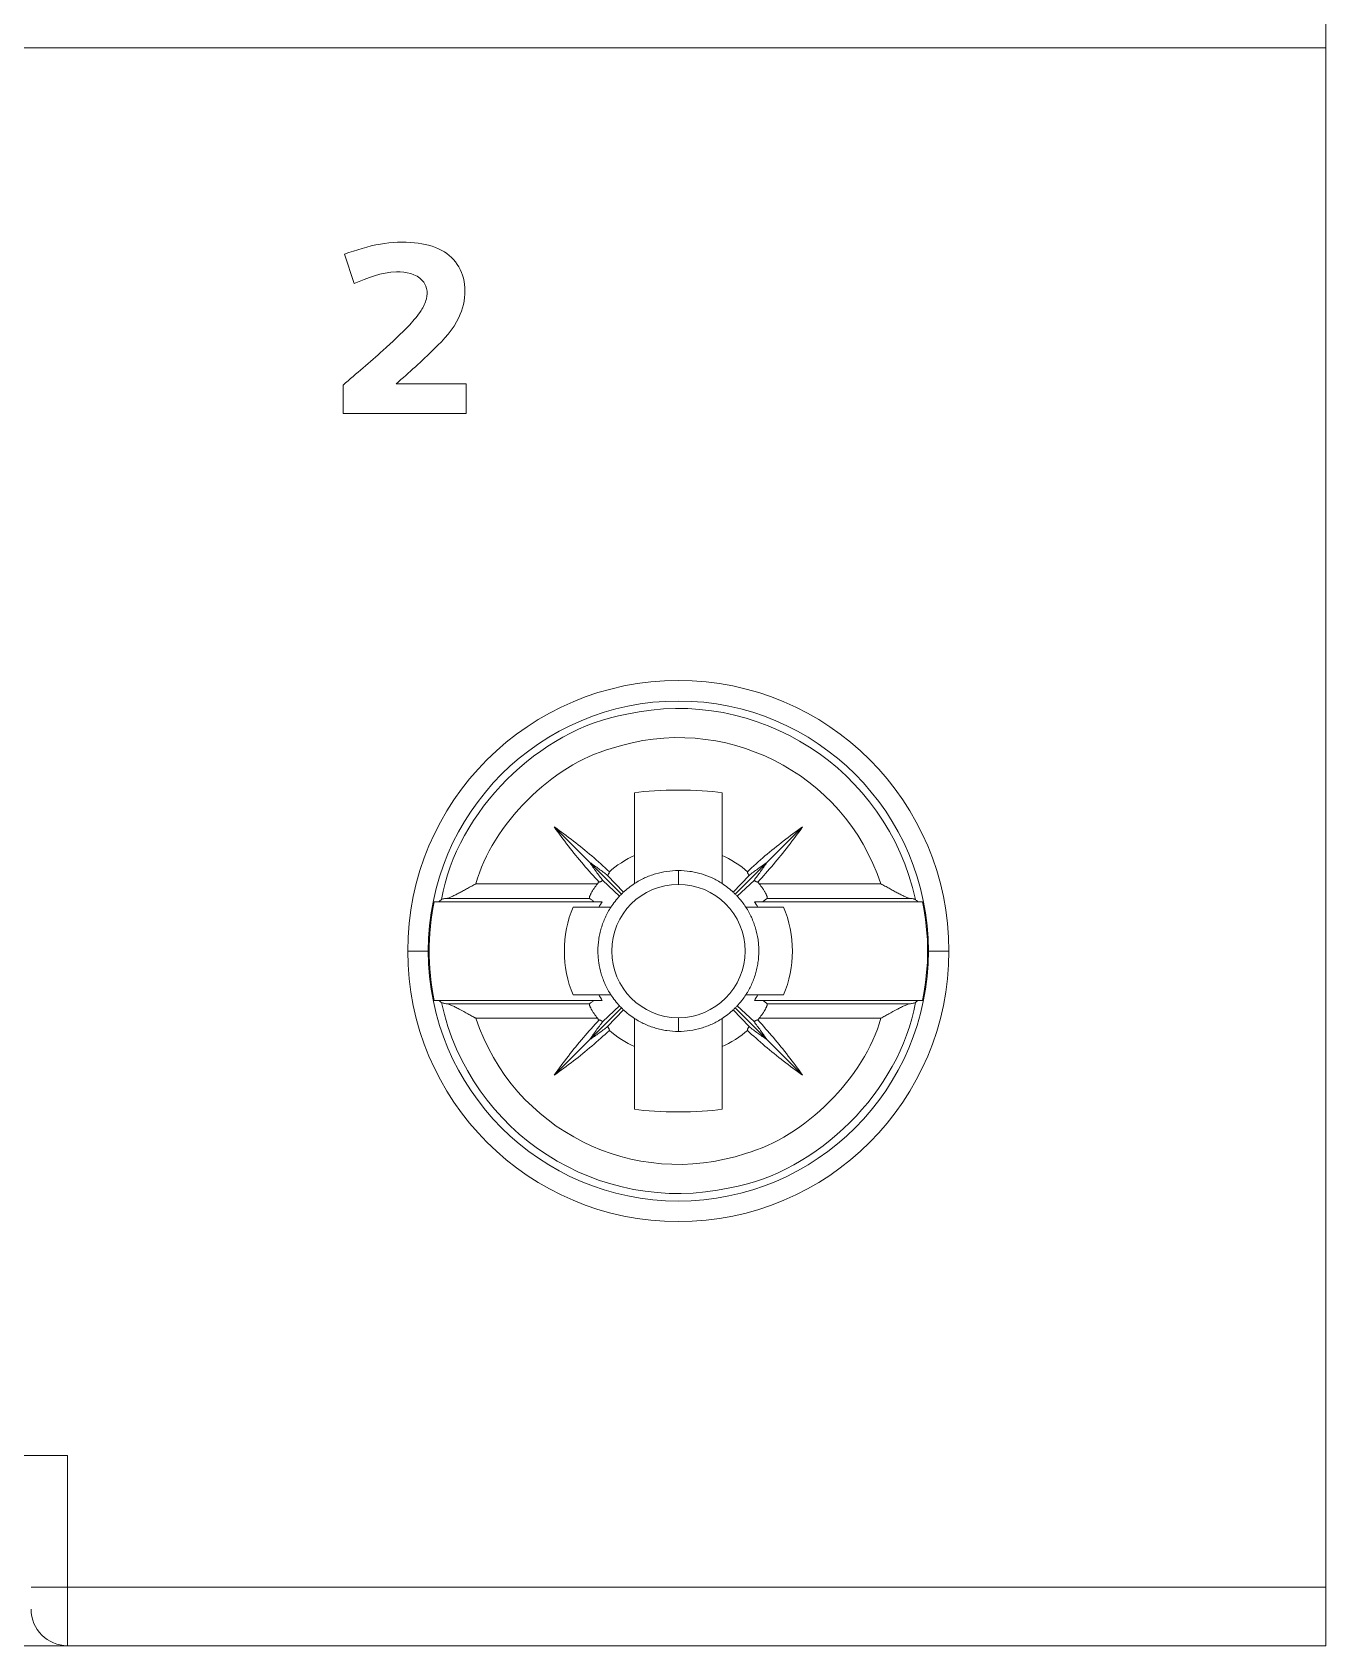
# Model space of a CAD drawing. Header units: millimetres. Extents: x 1359 to 3577, y 1336 to 3557.
# Drawn here: x 2303.46 to 2321.15, y 2722.53 to 2744.6 of the extents above; entities that cross this region are included whole.
import ezdxf

# ---------------------------------------------------------------- set-up
doc = ezdxf.new("R2010")
doc.units = ezdxf.units.MM
doc.layers.add('000-PI-Oprema', color=30, linetype='Continuous', lineweight=5)

msp = doc.modelspace()

# ---------------------------------------------------------------- linework, layer by layer
at = {"layer": '000-PI-Oprema', "color": 0, "linetype": 'ByBlock', "lineweight": 0, "ltscale": 0.25}
for points in [[(2321.15, 2744.885), (2321.15, 2744.385)], [(2321.15, 2744.385), (2285.746, 2744.385)], [(2321.15, 2723.332), (2321.15, 2744.385)], [(2307.864, 2741.162), (2307.734, 2741.565)], [(2307.734, 2741.565), (2307.864, 2741.162)], [(2308.44, 2739.79), (2309.399, 2739.79)], [(2309.399, 2739.79), (2309.399, 2739.384)], [(2307.715, 2739.384), (2307.715, 2739.774)], [(2309.399, 2739.384), (2307.715, 2739.384)], [(2307.715, 2739.384), (2309.399, 2739.384)], [(2311.699, 2734.198), (2311.699, 2733.339)], [(2312.899, 2734.198), (2312.899, 2733.339)], [(2310.602, 2733.73), (2311.089, 2733.243)], [(2313.509, 2733.243), (2313.996, 2733.73)], [(2311.089, 2733.243), (2311.521, 2732.811)], [(2313.077, 2732.811), (2313.509, 2733.243)], [(2309.53, 2732.953), (2311.194, 2732.953)], [(2311.495, 2732.784), (2311.265, 2732.999)], [(2311.332, 2733.067), (2311.548, 2732.837)], [(2312.299, 2733.133), (2312.299, 2732.945)], [(2313.05, 2732.837), (2313.265, 2733.067)], [(2313.333, 2732.999), (2313.102, 2732.784)], [(2313.403, 2732.953), (2315.068, 2732.953)], [(2311.085, 2732.753), (2309.126, 2732.753)], [(2315.472, 2732.753), (2313.513, 2732.753)], [(2309.022, 2732.708), (2311.142, 2732.708)], [(2311.213, 2732.634), (2310.859, 2732.634)], [(2313.738, 2732.634), (2313.385, 2732.634)], [(2313.455, 2732.708), (2315.575, 2732.708)], [(2308.598, 2732.033), (2308.88, 2732.033)], [(2308.892, 2732.033), (2308.88, 2732.033)], [(2315.706, 2732.033), (2315.717, 2732.033)], [(2315.999, 2732.033), (2315.717, 2732.033)], [(2310.859, 2731.433), (2311.213, 2731.433)], [(2313.385, 2731.433), (2313.738, 2731.433)], [(2309.022, 2731.358), (2311.142, 2731.358)], [(2311.085, 2731.313), (2309.126, 2731.313)], [(2311.089, 2730.823), (2311.521, 2731.255)], [(2311.265, 2731.067), (2311.495, 2731.282)], [(2311.548, 2731.229), (2311.332, 2730.999)], [(2313.265, 2730.999), (2313.05, 2731.229)], [(2313.077, 2731.255), (2313.509, 2730.823)], [(2313.102, 2731.282), (2313.333, 2731.067)], [(2313.455, 2731.358), (2315.575, 2731.358)], [(2315.472, 2731.313), (2313.513, 2731.313)], [(2309.53, 2731.114), (2311.194, 2731.114)], [(2312.299, 2730.933), (2312.299, 2731.121)], [(2313.403, 2731.114), (2315.068, 2731.114)], [(2310.602, 2730.336), (2311.089, 2730.823)], [(2313.509, 2730.823), (2313.996, 2730.336)], [(2311.699, 2730.727), (2311.699, 2729.869)], [(2312.899, 2730.727), (2312.899, 2729.869)], [(2285.746, 2725.132), (2303.948, 2725.132)], [(2303.948, 2725.132), (2303.948, 2723.332)], [(2303.448, 2723.332), (2303.948, 2723.332)], [(2303.948, 2723.332), (2321.15, 2723.332)], [(2303.948, 2723.332), (2303.948, 2722.532)], [(2321.15, 2723.332), (2321.15, 2722.532)], [(2303.948, 2722.532), (2298.097, 2722.532)], [(2321.15, 2722.532), (2303.948, 2722.532)]]:
    msp.add_lwpolyline(points, dxfattribs=at)
for points, knots in [([(2307.734, 2741.565), (2307.896, 2741.618), (2308.058, 2741.673), (2308.225, 2741.702), (2308.378, 2741.729), (2308.536, 2741.734), (2308.693, 2741.718), (2308.822, 2741.705), (2308.951, 2741.678), (2309.064, 2741.615), (2309.16, 2741.563), (2309.244, 2741.484), (2309.298, 2741.39), (2309.354, 2741.293), (2309.379, 2741.178), (2309.38, 2741.064), (2309.38, 2740.938), (2309.351, 2740.811), (2309.298, 2740.698), (2309.221, 2740.534), (2309.093, 2740.397), (2308.961, 2740.268), (2308.791, 2740.1), (2308.616, 2739.945), (2308.44, 2739.79)], [0, 0, 0, 0, 1, 1, 1, 2, 2, 2, 3, 3, 3, 4, 4, 4, 5, 5, 5, 6, 6, 6, 7, 7, 7, 8, 8, 8, 8]), ([(2307.715, 2739.774), (2307.898, 2739.93), (2308.081, 2740.086), (2308.26, 2740.247), (2308.386, 2740.36), (2308.509, 2740.475), (2308.625, 2740.599), (2308.682, 2740.66), (2308.736, 2740.723), (2308.782, 2740.793), (2308.813, 2740.842), (2308.84, 2740.895), (2308.854, 2740.952), (2308.865, 2740.998), (2308.868, 2741.047), (2308.856, 2741.093), (2308.846, 2741.135), (2308.825, 2741.173), (2308.797, 2741.205), (2308.714, 2741.297), (2308.575, 2741.322), (2308.445, 2741.321), (2308.234, 2741.317), (2308.049, 2741.239), (2307.864, 2741.162)], [0, 0, 0, 0, 1, 1, 1, 2, 2, 2, 3, 3, 3, 4, 4, 4, 5, 5, 5, 6, 6, 6, 7, 7, 7, 8, 8, 8, 8]), ([(2315.999, 2732.033), (2315.999, 2734.077), (2314.343, 2735.733), (2312.299, 2735.733), (2310.255, 2735.733), (2308.598, 2734.077), (2308.598, 2732.033), (2308.598, 2729.99), (2310.255, 2728.333), (2312.299, 2728.333), (2314.343, 2728.333), (2315.999, 2729.99), (2315.999, 2732.033), (2315.999, 2732.033), (2315.999, 2732.033), (2315.999, 2732.033)], [0, 0, 0, 0, 1, 1, 1, 2, 2, 2, 3, 3, 3, 4, 4, 4, 5, 5, 5, 5]), ([(2309.059, 2732.738), (2309.265, 2733.938), (2310.395, 2735.066), (2311.594, 2735.274), (2313.384, 2735.662), (2315.15, 2734.527), (2315.539, 2732.738)], [0, 0, 0, 0, 1, 1, 1, 2, 2, 2, 2]), ([(2315.717, 2732.033), (2315.717, 2733.921), (2314.187, 2735.452), (2312.299, 2735.452), (2310.411, 2735.452), (2308.88, 2733.921), (2308.88, 2732.033)], [0, 0, 0, 0, 1, 1, 1, 2, 2, 2, 2]), ([(2309.53, 2732.953), (2309.748, 2733.754), (2310.578, 2734.584), (2311.379, 2734.802), (2312.908, 2735.31), (2314.56, 2734.482), (2315.068, 2732.953)], [0, 0, 0, 0, 1, 1, 1, 2, 2, 2, 2]), ([(2310.602, 2733.73), (2310.691, 2733.668), (2310.778, 2733.603), (2310.863, 2733.537), (2310.949, 2733.471), (2311.033, 2733.402), (2311.115, 2733.333), (2311.197, 2733.263), (2311.277, 2733.191), (2311.356, 2733.118)], [0, 0, 0, 0, 1, 1, 1, 2, 2, 2, 3, 3, 3, 3]), ([(2311.214, 2732.977), (2311.141, 2733.055), (2311.069, 2733.135), (2311, 2733.217), (2310.93, 2733.299), (2310.861, 2733.383), (2310.795, 2733.469), (2310.729, 2733.554), (2310.664, 2733.642), (2310.602, 2733.73)], [0, 0, 0, 0, 1, 1, 1, 2, 2, 2, 3, 3, 3, 3]), ([(2313.242, 2733.118), (2313.32, 2733.191), (2313.401, 2733.263), (2313.483, 2733.333), (2313.565, 2733.402), (2313.649, 2733.471), (2313.734, 2733.537), (2313.82, 2733.603), (2313.907, 2733.668), (2313.996, 2733.73)], [0, 0, 0, 0, 1, 1, 1, 2, 2, 2, 3, 3, 3, 3]), ([(2313.996, 2733.73), (2313.933, 2733.642), (2313.869, 2733.554), (2313.802, 2733.469), (2313.736, 2733.383), (2313.668, 2733.299), (2313.598, 2733.217), (2313.528, 2733.135), (2313.457, 2733.055), (2313.384, 2732.977)], [0, 0, 0, 0, 1, 1, 1, 2, 2, 2, 3, 3, 3, 3]), ([(2311.089, 2733.243), (2311.117, 2733.201), (2311.146, 2733.16), (2311.175, 2733.119), (2311.204, 2733.079), (2311.234, 2733.039), (2311.265, 2732.999)], [0, 0, 0, 0, 1, 1, 1, 2, 2, 2, 2]), ([(2311.089, 2733.243), (2311.131, 2733.215), (2311.172, 2733.186), (2311.212, 2733.156), (2311.253, 2733.128), (2311.293, 2733.097), (2311.332, 2733.067)], [0, 0, 0, 0, 1, 1, 1, 2, 2, 2, 2]), ([(2311.699, 2733.339), (2311.699, 2733.296), (2311.699, 2733.252), (2311.699, 2733.209), (2311.699, 2733.166), (2311.699, 2733.123), (2311.699, 2733.081), (2311.699, 2733.039), (2311.699, 2732.997), (2311.699, 2732.955)], [0, 0, 0, 0, 1, 1, 1, 2, 2, 2, 3, 3, 3, 3]), ([(2312.899, 2732.955), (2312.899, 2732.997), (2312.899, 2733.039), (2312.899, 2733.081), (2312.899, 2733.123), (2312.899, 2733.165), (2312.899, 2733.209), (2312.899, 2733.252), (2312.899, 2733.296), (2312.899, 2733.339)], [0, 0, 0, 0, 1, 1, 1, 2, 2, 2, 3, 3, 3, 3]), ([(2313.509, 2733.243), (2313.467, 2733.215), (2313.426, 2733.186), (2313.385, 2733.156), (2313.345, 2733.128), (2313.305, 2733.097), (2313.265, 2733.067)], [0, 0, 0, 0, 1, 1, 1, 2, 2, 2, 2]), ([(2313.509, 2733.243), (2313.481, 2733.201), (2313.452, 2733.16), (2313.422, 2733.119), (2313.393, 2733.079), (2313.363, 2733.039), (2313.333, 2732.999)], [0, 0, 0, 0, 1, 1, 1, 2, 2, 2, 2]), ([(2309.126, 2732.753), (2309.137, 2732.755), (2309.149, 2732.758), (2309.163, 2732.762), (2309.176, 2732.767), (2309.19, 2732.773), (2309.205, 2732.78), (2309.22, 2732.786), (2309.237, 2732.794), (2309.254, 2732.802), (2309.27, 2732.811), (2309.287, 2732.82), (2309.305, 2732.829), (2309.323, 2732.839), (2309.342, 2732.848), (2309.36, 2732.859), (2309.379, 2732.869), (2309.398, 2732.879), (2309.417, 2732.89), (2309.435, 2732.901), (2309.455, 2732.911), (2309.473, 2732.922), (2309.493, 2732.932), (2309.511, 2732.942), (2309.53, 2732.953)], [0, 0, 0, 0, 1, 1, 1, 2, 2, 2, 3, 3, 3, 4, 4, 4, 5, 5, 5, 6, 6, 6, 7, 7, 7, 8, 8, 8, 8]), ([(2311.194, 2732.953), (2311.177, 2732.932), (2311.16, 2732.911), (2311.146, 2732.889), (2311.138, 2732.878), (2311.131, 2732.867), (2311.125, 2732.857), (2311.119, 2732.846), (2311.113, 2732.836), (2311.108, 2732.826), (2311.105, 2732.822), (2311.103, 2732.817), (2311.1, 2732.812), (2311.098, 2732.808), (2311.096, 2732.803), (2311.095, 2732.799), (2311.093, 2732.795), (2311.091, 2732.791), (2311.09, 2732.787), (2311.088, 2732.784), (2311.087, 2732.78), (2311.086, 2732.777), (2311.084, 2732.771), (2311.083, 2732.765), (2311.083, 2732.761), (2311.083, 2732.758), (2311.083, 2732.755), (2311.085, 2732.753)], [0, 0, 0, 0, 1, 1, 1, 2, 2, 2, 3, 3, 3, 4, 4, 4, 5, 5, 5, 6, 6, 6, 7, 7, 7, 8, 8, 8, 9, 9, 9, 9]), ([(2311.265, 2732.999), (2311.261, 2732.997), (2311.258, 2732.994), (2311.254, 2732.992), (2311.251, 2732.99), (2311.248, 2732.988), (2311.245, 2732.986), (2311.242, 2732.985), (2311.24, 2732.984), (2311.237, 2732.983), (2311.234, 2732.981), (2311.232, 2732.981), (2311.229, 2732.98), (2311.227, 2732.979), (2311.224, 2732.978), (2311.221, 2732.978), (2311.219, 2732.977), (2311.217, 2732.977), (2311.214, 2732.977)], [0, 0, 0, 0, 1, 1, 1, 2, 2, 2, 3, 3, 3, 4, 4, 4, 5, 5, 5, 6, 6, 6, 6]), ([(2311.356, 2733.118), (2311.355, 2733.115), (2311.355, 2733.113), (2311.354, 2733.11), (2311.354, 2733.108), (2311.353, 2733.105), (2311.352, 2733.103), (2311.352, 2733.1), (2311.35, 2733.098), (2311.35, 2733.095), (2311.348, 2733.092), (2311.347, 2733.09), (2311.345, 2733.087), (2311.344, 2733.083), (2311.342, 2733.081), (2311.34, 2733.077), (2311.338, 2733.074), (2311.335, 2733.071), (2311.332, 2733.067)], [0, 0, 0, 0, 1, 1, 1, 2, 2, 2, 3, 3, 3, 4, 4, 4, 5, 5, 5, 6, 6, 6, 6]), ([(2312.299, 2733.133), (2312.246, 2733.133), (2312.193, 2733.13), (2312.141, 2733.121), (2312.089, 2733.114), (2312.038, 2733.103), (2311.987, 2733.088), (2311.961, 2733.08), (2311.936, 2733.072), (2311.911, 2733.062), (2311.886, 2733.053), (2311.862, 2733.043), (2311.838, 2733.032), (2311.79, 2733.01), (2311.744, 2732.984), (2311.699, 2732.955)], [0, 0, 0, 0, 1, 1, 1, 2, 2, 2, 3, 3, 3, 4, 4, 4, 5, 5, 5, 5]), ([(2312.899, 2732.955), (2312.854, 2732.984), (2312.808, 2733.01), (2312.76, 2733.032), (2312.712, 2733.054), (2312.663, 2733.072), (2312.613, 2733.087), (2312.587, 2733.094), (2312.562, 2733.101), (2312.535, 2733.107), (2312.509, 2733.113), (2312.484, 2733.118), (2312.457, 2733.121), (2312.405, 2733.13), (2312.352, 2733.133), (2312.299, 2733.133)], [0, 0, 0, 0, 1, 1, 1, 2, 2, 2, 3, 3, 3, 4, 4, 4, 5, 5, 5, 5]), ([(2313.265, 2733.067), (2313.262, 2733.071), (2313.26, 2733.074), (2313.258, 2733.077), (2313.256, 2733.081), (2313.254, 2733.083), (2313.252, 2733.087), (2313.251, 2733.09), (2313.25, 2733.092), (2313.248, 2733.095), (2313.247, 2733.098), (2313.246, 2733.1), (2313.246, 2733.103), (2313.245, 2733.105), (2313.244, 2733.108), (2313.244, 2733.11), (2313.243, 2733.113), (2313.242, 2733.115), (2313.242, 2733.118)], [0, 0, 0, 0, 1, 1, 1, 2, 2, 2, 3, 3, 3, 4, 4, 4, 5, 5, 5, 6, 6, 6, 6]), ([(2313.384, 2732.977), (2313.381, 2732.977), (2313.379, 2732.977), (2313.376, 2732.978), (2313.374, 2732.978), (2313.371, 2732.979), (2313.368, 2732.98), (2313.366, 2732.981), (2313.364, 2732.981), (2313.361, 2732.983), (2313.358, 2732.984), (2313.355, 2732.985), (2313.353, 2732.987), (2313.349, 2732.988), (2313.346, 2732.99), (2313.343, 2732.992), (2313.34, 2732.994), (2313.337, 2732.997), (2313.333, 2732.999)], [0, 0, 0, 0, 1, 1, 1, 2, 2, 2, 3, 3, 3, 4, 4, 4, 5, 5, 5, 6, 6, 6, 6]), ([(2313.513, 2732.753), (2313.514, 2732.755), (2313.515, 2732.758), (2313.515, 2732.761), (2313.515, 2732.763), (2313.514, 2732.765), (2313.514, 2732.768), (2313.514, 2732.771), (2313.513, 2732.773), (2313.512, 2732.777), (2313.511, 2732.78), (2313.51, 2732.783), (2313.508, 2732.787), (2313.507, 2732.791), (2313.505, 2732.795), (2313.503, 2732.799), (2313.5, 2732.807), (2313.495, 2732.816), (2313.49, 2732.826), (2313.488, 2732.831), (2313.485, 2732.836), (2313.482, 2732.841), (2313.479, 2732.846), (2313.476, 2732.851), (2313.473, 2732.857), (2313.47, 2732.862), (2313.466, 2732.867), (2313.463, 2732.873), (2313.459, 2732.878), (2313.456, 2732.884), (2313.452, 2732.889), (2313.437, 2732.911), (2313.421, 2732.932), (2313.403, 2732.953)], [0, 0, 0, 0, 1, 1, 1, 2, 2, 2, 3, 3, 3, 4, 4, 4, 5, 5, 5, 6, 6, 6, 7, 7, 7, 8, 8, 8, 9, 9, 9, 10, 10, 10, 11, 11, 11, 11]), ([(2315.068, 2732.953), (2315.086, 2732.942), (2315.105, 2732.932), (2315.124, 2732.922), (2315.143, 2732.911), (2315.162, 2732.901), (2315.18, 2732.891), (2315.199, 2732.88), (2315.218, 2732.87), (2315.237, 2732.86), (2315.255, 2732.849), (2315.273, 2732.84), (2315.291, 2732.83), (2315.309, 2732.82), (2315.327, 2732.811), (2315.343, 2732.803), (2315.36, 2732.795), (2315.376, 2732.786), (2315.392, 2732.78), (2315.407, 2732.773), (2315.422, 2732.767), (2315.435, 2732.762), (2315.449, 2732.758), (2315.461, 2732.755), (2315.472, 2732.753)], [0, 0, 0, 0, 1, 1, 1, 2, 2, 2, 3, 3, 3, 4, 4, 4, 5, 5, 5, 6, 6, 6, 7, 7, 7, 8, 8, 8, 8]), ([(2309.059, 2732.738), (2309.052, 2732.733), (2309.046, 2732.728), (2309.04, 2732.723), (2309.034, 2732.718), (2309.028, 2732.713), (2309.022, 2732.708)], [0, 0, 0, 0, 1, 1, 1, 2, 2, 2, 2]), ([(2309.059, 2732.738), (2309.062, 2732.74), (2309.07, 2732.743), (2309.081, 2732.746), (2309.087, 2732.747), (2309.093, 2732.749), (2309.101, 2732.75), (2309.108, 2732.751), (2309.117, 2732.752), (2309.126, 2732.753)], [0, 0, 0, 0, 1, 1, 1, 2, 2, 2, 3, 3, 3, 3]), ([(2311.085, 2732.753), (2311.094, 2732.746), (2311.104, 2732.738), (2311.114, 2732.731), (2311.123, 2732.723), (2311.133, 2732.716), (2311.142, 2732.708)], [0, 0, 0, 0, 1, 1, 1, 2, 2, 2, 2]), ([(2312.299, 2731.121), (2311.795, 2731.121), (2311.387, 2731.53), (2311.387, 2732.033), (2311.387, 2732.537), (2311.795, 2732.945), (2312.299, 2732.945)], [0, 0, 0, 0, 1, 1, 1, 2, 2, 2, 2]), ([(2312.299, 2732.945), (2312.803, 2732.945), (2313.211, 2732.537), (2313.211, 2732.033), (2313.211, 2731.53), (2312.803, 2731.121), (2312.299, 2731.121)], [0, 0, 0, 0, 1, 1, 1, 2, 2, 2, 2]), ([(2313.455, 2732.708), (2313.465, 2732.716), (2313.474, 2732.723), (2313.484, 2732.731), (2313.494, 2732.738), (2313.503, 2732.746), (2313.513, 2732.753)], [0, 0, 0, 0, 1, 1, 1, 2, 2, 2, 2]), ([(2315.472, 2732.753), (2315.49, 2732.751), (2315.505, 2732.749), (2315.517, 2732.746), (2315.522, 2732.744), (2315.527, 2732.743), (2315.531, 2732.742), (2315.535, 2732.74), (2315.537, 2732.739), (2315.539, 2732.738)], [0, 0, 0, 0, 1, 1, 1, 2, 2, 2, 3, 3, 3, 3]), ([(2315.575, 2732.708), (2315.569, 2732.713), (2315.564, 2732.718), (2315.557, 2732.723), (2315.551, 2732.728), (2315.545, 2732.733), (2315.539, 2732.738)], [0, 0, 0, 0, 1, 1, 1, 2, 2, 2, 2]), ([(2309.022, 2732.708), (2309.015, 2732.708), (2309.008, 2732.708), (2309.001, 2732.708), (2308.994, 2732.708), (2308.988, 2732.708), (2308.981, 2732.708), (2308.974, 2732.708), (2308.967, 2732.708), (2308.96, 2732.708)], [0, 0, 0, 0, 1, 1, 1, 2, 2, 2, 3, 3, 3, 3]), ([(2310.859, 2732.634), (2310.782, 2732.447), (2310.74, 2732.24), (2310.74, 2732.033), (2310.74, 2731.826), (2310.782, 2731.619), (2310.859, 2731.433)], [0, 0, 0, 0, 1, 1, 1, 2, 2, 2, 2]), ([(2311.258, 2732.708), (2311.239, 2732.708), (2311.219, 2732.708), (2311.2, 2732.708), (2311.181, 2732.708), (2311.162, 2732.708), (2311.142, 2732.708)], [0, 0, 0, 0, 1, 1, 1, 2, 2, 2, 2]), ([(2311.377, 2732.634), (2311.347, 2732.589), (2311.322, 2732.542), (2311.301, 2732.494), (2311.279, 2732.447), (2311.26, 2732.397), (2311.245, 2732.347), (2311.241, 2732.334), (2311.237, 2732.321), (2311.234, 2732.308), (2311.231, 2732.295), (2311.228, 2732.282), (2311.225, 2732.27), (2311.219, 2732.244), (2311.214, 2732.217), (2311.21, 2732.191), (2311.203, 2732.139), (2311.199, 2732.087), (2311.199, 2732.034), (2311.199, 2732.008), (2311.2, 2731.982), (2311.201, 2731.955), (2311.203, 2731.929), (2311.206, 2731.902), (2311.21, 2731.876), (2311.218, 2731.823), (2311.229, 2731.772), (2311.244, 2731.721), (2311.259, 2731.671), (2311.278, 2731.621), (2311.3, 2731.573), (2311.322, 2731.524), (2311.347, 2731.478), (2311.377, 2731.433)], [0, 0, 0, 0, 1, 1, 1, 2, 2, 2, 3, 3, 3, 4, 4, 4, 5, 5, 5, 6, 6, 6, 7, 7, 7, 8, 8, 8, 9, 9, 9, 10, 10, 10, 11, 11, 11, 11]), ([(2311.377, 2732.634), (2311.35, 2732.634), (2311.323, 2732.634), (2311.295, 2732.634), (2311.268, 2732.634), (2311.241, 2732.634), (2311.213, 2732.634)], [0, 0, 0, 0, 1, 1, 1, 2, 2, 2, 2]), ([(2313.385, 2732.634), (2313.357, 2732.634), (2313.33, 2732.634), (2313.303, 2732.634), (2313.275, 2732.634), (2313.248, 2732.634), (2313.221, 2732.634)], [0, 0, 0, 0, 1, 1, 1, 2, 2, 2, 2]), ([(2313.221, 2731.433), (2313.25, 2731.478), (2313.275, 2731.524), (2313.297, 2731.572), (2313.319, 2731.62), (2313.338, 2731.669), (2313.353, 2731.72), (2313.357, 2731.732), (2313.36, 2731.745), (2313.364, 2731.758), (2313.367, 2731.771), (2313.37, 2731.784), (2313.373, 2731.797), (2313.379, 2731.823), (2313.384, 2731.849), (2313.387, 2731.875), (2313.395, 2731.927), (2313.399, 2731.98), (2313.399, 2732.032), (2313.399, 2732.058), (2313.398, 2732.085), (2313.396, 2732.111), (2313.394, 2732.138), (2313.391, 2732.164), (2313.388, 2732.19), (2313.38, 2732.243), (2313.368, 2732.295), (2313.353, 2732.345), (2313.339, 2732.395), (2313.32, 2732.445), (2313.298, 2732.494), (2313.276, 2732.542), (2313.25, 2732.589), (2313.221, 2732.634)], [0, 0, 0, 0, 1, 1, 1, 2, 2, 2, 3, 3, 3, 4, 4, 4, 5, 5, 5, 6, 6, 6, 7, 7, 7, 8, 8, 8, 9, 9, 9, 10, 10, 10, 11, 11, 11, 11]), ([(2313.455, 2732.708), (2313.436, 2732.708), (2313.417, 2732.708), (2313.397, 2732.708), (2313.378, 2732.708), (2313.359, 2732.708), (2313.34, 2732.708)], [0, 0, 0, 0, 1, 1, 1, 2, 2, 2, 2]), ([(2313.738, 2731.433), (2313.816, 2731.619), (2313.858, 2731.826), (2313.858, 2732.033), (2313.858, 2732.24), (2313.816, 2732.447), (2313.738, 2732.634)], [0, 0, 0, 0, 1, 1, 1, 2, 2, 2, 2]), ([(2315.638, 2732.708), (2315.631, 2732.708), (2315.624, 2732.708), (2315.617, 2732.708), (2315.61, 2732.708), (2315.603, 2732.708), (2315.596, 2732.708), (2315.589, 2732.708), (2315.582, 2732.708), (2315.575, 2732.708)], [0, 0, 0, 0, 1, 1, 1, 2, 2, 2, 3, 3, 3, 3]), ([(2308.88, 2732.033), (2308.88, 2730.145), (2310.411, 2728.614), (2312.299, 2728.614), (2314.187, 2728.614), (2315.717, 2730.145), (2315.717, 2732.033)], [0, 0, 0, 0, 1, 1, 1, 2, 2, 2, 2]), ([(2311.213, 2731.433), (2311.241, 2731.433), (2311.268, 2731.433), (2311.295, 2731.433), (2311.323, 2731.433), (2311.35, 2731.433), (2311.377, 2731.433)], [0, 0, 0, 0, 1, 1, 1, 2, 2, 2, 2]), ([(2313.221, 2731.433), (2313.248, 2731.433), (2313.275, 2731.433), (2313.302, 2731.433), (2313.33, 2731.433), (2313.357, 2731.433), (2313.385, 2731.433)], [0, 0, 0, 0, 1, 1, 1, 2, 2, 2, 2]), ([(2308.96, 2731.358), (2308.967, 2731.358), (2308.974, 2731.358), (2308.981, 2731.358), (2308.988, 2731.358), (2308.994, 2731.358), (2309.001, 2731.358), (2309.008, 2731.358), (2309.015, 2731.358), (2309.022, 2731.358)], [0, 0, 0, 0, 1, 1, 1, 2, 2, 2, 3, 3, 3, 3]), ([(2309.022, 2731.358), (2309.028, 2731.353), (2309.034, 2731.348), (2309.04, 2731.344), (2309.046, 2731.338), (2309.052, 2731.333), (2309.059, 2731.329)], [0, 0, 0, 0, 1, 1, 1, 2, 2, 2, 2]), ([(2315.539, 2731.329), (2315.332, 2730.129), (2314.203, 2729), (2313.003, 2728.793), (2311.214, 2728.404), (2309.447, 2729.539), (2309.059, 2731.329)], [0, 0, 0, 0, 1, 1, 1, 2, 2, 2, 2]), ([(2309.126, 2731.313), (2309.107, 2731.315), (2309.092, 2731.317), (2309.081, 2731.32), (2309.075, 2731.322), (2309.071, 2731.323), (2309.067, 2731.324), (2309.063, 2731.326), (2309.06, 2731.327), (2309.059, 2731.329)], [0, 0, 0, 0, 1, 1, 1, 2, 2, 2, 3, 3, 3, 3]), ([(2309.53, 2731.114), (2309.525, 2731.116), (2309.521, 2731.118), (2309.516, 2731.121), (2309.512, 2731.124), (2309.507, 2731.126), (2309.502, 2731.129), (2309.493, 2731.134), (2309.484, 2731.139), (2309.475, 2731.144), (2309.456, 2731.154), (2309.438, 2731.165), (2309.42, 2731.174), (2309.384, 2731.194), (2309.349, 2731.214), (2309.313, 2731.233), (2309.305, 2731.238), (2309.296, 2731.242), (2309.287, 2731.247), (2309.279, 2731.251), (2309.27, 2731.255), (2309.262, 2731.26), (2309.245, 2731.269), (2309.228, 2731.277), (2309.212, 2731.284), (2309.196, 2731.291), (2309.18, 2731.298), (2309.166, 2731.302), (2309.159, 2731.305), (2309.152, 2731.307), (2309.145, 2731.309), (2309.138, 2731.311), (2309.132, 2731.312), (2309.126, 2731.313)], [0, 0, 0, 0, 1, 1, 1, 2, 2, 2, 3, 3, 3, 4, 4, 4, 5, 5, 5, 6, 6, 6, 7, 7, 7, 8, 8, 8, 9, 9, 9, 10, 10, 10, 11, 11, 11, 11]), ([(2311.085, 2731.313), (2311.083, 2731.311), (2311.083, 2731.309), (2311.083, 2731.305), (2311.083, 2731.303), (2311.083, 2731.301), (2311.084, 2731.298), (2311.084, 2731.295), (2311.085, 2731.293), (2311.086, 2731.29), (2311.087, 2731.286), (2311.088, 2731.283), (2311.089, 2731.28), (2311.091, 2731.275), (2311.093, 2731.271), (2311.094, 2731.267), (2311.098, 2731.259), (2311.102, 2731.25), (2311.108, 2731.24), (2311.11, 2731.235), (2311.113, 2731.23), (2311.116, 2731.225), (2311.119, 2731.22), (2311.121, 2731.215), (2311.125, 2731.209), (2311.128, 2731.204), (2311.131, 2731.199), (2311.135, 2731.193), (2311.138, 2731.189), (2311.142, 2731.183), (2311.146, 2731.178), (2311.16, 2731.156), (2311.177, 2731.134), (2311.194, 2731.114)], [0, 0, 0, 0, 1, 1, 1, 2, 2, 2, 3, 3, 3, 4, 4, 4, 5, 5, 5, 6, 6, 6, 7, 7, 7, 8, 8, 8, 9, 9, 9, 10, 10, 10, 11, 11, 11, 11]), ([(2311.142, 2731.358), (2311.133, 2731.351), (2311.123, 2731.343), (2311.114, 2731.335), (2311.104, 2731.328), (2311.094, 2731.32), (2311.085, 2731.313)], [0, 0, 0, 0, 1, 1, 1, 2, 2, 2, 2]), ([(2311.142, 2731.358), (2311.162, 2731.358), (2311.181, 2731.358), (2311.2, 2731.358), (2311.219, 2731.358), (2311.239, 2731.358), (2311.258, 2731.358)], [0, 0, 0, 0, 1, 1, 1, 2, 2, 2, 2]), ([(2313.34, 2731.358), (2313.359, 2731.358), (2313.378, 2731.358), (2313.397, 2731.358), (2313.417, 2731.358), (2313.436, 2731.358), (2313.455, 2731.358)], [0, 0, 0, 0, 1, 1, 1, 2, 2, 2, 2]), ([(2313.403, 2731.114), (2313.421, 2731.134), (2313.437, 2731.156), (2313.452, 2731.178), (2313.459, 2731.188), (2313.466, 2731.199), (2313.473, 2731.209), (2313.479, 2731.22), (2313.485, 2731.23), (2313.49, 2731.24), (2313.493, 2731.245), (2313.495, 2731.25), (2313.497, 2731.254), (2313.499, 2731.259), (2313.501, 2731.263), (2313.503, 2731.267), (2313.505, 2731.271), (2313.507, 2731.275), (2313.508, 2731.279), (2313.51, 2731.283), (2313.511, 2731.286), (2313.512, 2731.289), (2313.514, 2731.296), (2313.515, 2731.301), (2313.515, 2731.305), (2313.515, 2731.309), (2313.514, 2731.311), (2313.513, 2731.313)], [0, 0, 0, 0, 1, 1, 1, 2, 2, 2, 3, 3, 3, 4, 4, 4, 5, 5, 5, 6, 6, 6, 7, 7, 7, 8, 8, 8, 9, 9, 9, 9]), ([(2313.513, 2731.313), (2313.503, 2731.32), (2313.494, 2731.328), (2313.484, 2731.335), (2313.474, 2731.343), (2313.465, 2731.351), (2313.455, 2731.358)], [0, 0, 0, 0, 1, 1, 1, 2, 2, 2, 2]), ([(2315.472, 2731.313), (2315.46, 2731.311), (2315.446, 2731.308), (2315.432, 2731.302), (2315.424, 2731.3), (2315.417, 2731.298), (2315.409, 2731.294), (2315.402, 2731.291), (2315.394, 2731.287), (2315.386, 2731.284), (2315.37, 2731.277), (2315.353, 2731.269), (2315.336, 2731.26), (2315.328, 2731.255), (2315.319, 2731.251), (2315.311, 2731.247), (2315.302, 2731.242), (2315.293, 2731.238), (2315.285, 2731.233), (2315.249, 2731.214), (2315.214, 2731.194), (2315.178, 2731.174), (2315.159, 2731.165), (2315.141, 2731.154), (2315.123, 2731.144), (2315.114, 2731.139), (2315.105, 2731.134), (2315.095, 2731.129), (2315.086, 2731.124), (2315.077, 2731.118), (2315.068, 2731.114)], [0, 0, 0, 0, 1, 1, 1, 2, 2, 2, 3, 3, 3, 4, 4, 4, 5, 5, 5, 6, 6, 6, 7, 7, 7, 8, 8, 8, 9, 9, 9, 10, 10, 10, 10]), ([(2315.539, 2731.329), (2315.536, 2731.326), (2315.528, 2731.323), (2315.517, 2731.32), (2315.511, 2731.319), (2315.504, 2731.317), (2315.497, 2731.317), (2315.489, 2731.315), (2315.481, 2731.314), (2315.472, 2731.313)], [0, 0, 0, 0, 1, 1, 1, 2, 2, 2, 3, 3, 3, 3]), ([(2315.539, 2731.329), (2315.545, 2731.333), (2315.551, 2731.338), (2315.557, 2731.344), (2315.564, 2731.348), (2315.569, 2731.353), (2315.575, 2731.358)], [0, 0, 0, 0, 1, 1, 1, 2, 2, 2, 2]), ([(2315.575, 2731.358), (2315.582, 2731.358), (2315.589, 2731.358), (2315.596, 2731.358), (2315.603, 2731.358), (2315.61, 2731.358), (2315.617, 2731.358), (2315.624, 2731.358), (2315.631, 2731.358), (2315.638, 2731.358)], [0, 0, 0, 0, 1, 1, 1, 2, 2, 2, 3, 3, 3, 3]), ([(2315.068, 2731.114), (2314.85, 2730.312), (2314.019, 2729.482), (2313.218, 2729.264), (2311.689, 2728.756), (2310.038, 2729.585), (2309.53, 2731.114)], [0, 0, 0, 0, 1, 1, 1, 2, 2, 2, 2]), ([(2310.602, 2730.336), (2310.664, 2730.425), (2310.729, 2730.512), (2310.795, 2730.597), (2310.861, 2730.684), (2310.93, 2730.767), (2311, 2730.849), (2311.069, 2730.931), (2311.141, 2731.012), (2311.214, 2731.09)], [0, 0, 0, 0, 1, 1, 1, 2, 2, 2, 3, 3, 3, 3]), ([(2311.089, 2730.823), (2311.117, 2730.865), (2311.146, 2730.906), (2311.175, 2730.947), (2311.204, 2730.987), (2311.234, 2731.027), (2311.265, 2731.067)], [0, 0, 0, 0, 1, 1, 1, 2, 2, 2, 2]), ([(2311.089, 2730.823), (2311.131, 2730.852), (2311.172, 2730.88), (2311.212, 2730.91), (2311.253, 2730.939), (2311.293, 2730.969), (2311.332, 2730.999)], [0, 0, 0, 0, 1, 1, 1, 2, 2, 2, 2]), ([(2311.214, 2731.09), (2311.217, 2731.089), (2311.219, 2731.089), (2311.221, 2731.089), (2311.224, 2731.088), (2311.227, 2731.087), (2311.229, 2731.087), (2311.232, 2731.086), (2311.234, 2731.085), (2311.237, 2731.084), (2311.24, 2731.083), (2311.243, 2731.081), (2311.245, 2731.08), (2311.248, 2731.078), (2311.251, 2731.076), (2311.254, 2731.074), (2311.258, 2731.072), (2311.261, 2731.07), (2311.265, 2731.067)], [0, 0, 0, 0, 1, 1, 1, 2, 2, 2, 3, 3, 3, 4, 4, 4, 5, 5, 5, 6, 6, 6, 6]), ([(2311.332, 2730.999), (2311.336, 2730.996), (2311.338, 2730.992), (2311.34, 2730.989), (2311.342, 2730.985), (2311.344, 2730.983), (2311.345, 2730.98), (2311.347, 2730.976), (2311.348, 2730.974), (2311.35, 2730.972), (2311.35, 2730.969), (2311.352, 2730.966), (2311.352, 2730.963), (2311.353, 2730.961), (2311.354, 2730.959), (2311.354, 2730.956), (2311.355, 2730.954), (2311.355, 2730.951), (2311.356, 2730.948)], [0, 0, 0, 0, 1, 1, 1, 2, 2, 2, 3, 3, 3, 4, 4, 4, 5, 5, 5, 6, 6, 6, 6]), ([(2311.699, 2731.111), (2311.699, 2731.069), (2311.699, 2731.027), (2311.699, 2730.985), (2311.699, 2730.943), (2311.699, 2730.901), (2311.699, 2730.857), (2311.699, 2730.815), (2311.699, 2730.771), (2311.699, 2730.727)], [0, 0, 0, 0, 1, 1, 1, 2, 2, 2, 3, 3, 3, 3]), ([(2311.699, 2731.111), (2311.744, 2731.082), (2311.79, 2731.056), (2311.837, 2731.035), (2311.885, 2731.013), (2311.935, 2730.994), (2311.985, 2730.979), (2312.01, 2730.972), (2312.036, 2730.965), (2312.062, 2730.959), (2312.088, 2730.954), (2312.114, 2730.949), (2312.141, 2730.945), (2312.193, 2730.937), (2312.246, 2730.933), (2312.299, 2730.933)], [0, 0, 0, 0, 1, 1, 1, 2, 2, 2, 3, 3, 3, 4, 4, 4, 5, 5, 5, 5]), ([(2312.299, 2730.933), (2312.352, 2730.933), (2312.405, 2730.937), (2312.457, 2730.945), (2312.509, 2730.952), (2312.56, 2730.963), (2312.611, 2730.978), (2312.636, 2730.986), (2312.661, 2730.994), (2312.686, 2731.004), (2312.711, 2731.014), (2312.736, 2731.023), (2312.76, 2731.034), (2312.808, 2731.056), (2312.854, 2731.082), (2312.899, 2731.111)], [0, 0, 0, 0, 1, 1, 1, 2, 2, 2, 3, 3, 3, 4, 4, 4, 5, 5, 5, 5]), ([(2312.899, 2730.727), (2312.899, 2730.771), (2312.899, 2730.815), (2312.899, 2730.857), (2312.899, 2730.901), (2312.899, 2730.943), (2312.899, 2730.985), (2312.899, 2731.027), (2312.899, 2731.069), (2312.899, 2731.111)], [0, 0, 0, 0, 1, 1, 1, 2, 2, 2, 3, 3, 3, 3]), ([(2313.242, 2730.948), (2313.242, 2730.951), (2313.243, 2730.954), (2313.244, 2730.956), (2313.244, 2730.959), (2313.245, 2730.961), (2313.246, 2730.963), (2313.246, 2730.966), (2313.247, 2730.969), (2313.248, 2730.972), (2313.25, 2730.974), (2313.251, 2730.977), (2313.253, 2730.98), (2313.254, 2730.983), (2313.256, 2730.985), (2313.258, 2730.989), (2313.26, 2730.992), (2313.262, 2730.996), (2313.265, 2730.999)], [0, 0, 0, 0, 1, 1, 1, 2, 2, 2, 3, 3, 3, 4, 4, 4, 5, 5, 5, 6, 6, 6, 6]), ([(2313.509, 2730.823), (2313.467, 2730.852), (2313.426, 2730.88), (2313.385, 2730.91), (2313.345, 2730.939), (2313.305, 2730.969), (2313.265, 2730.999)], [0, 0, 0, 0, 1, 1, 1, 2, 2, 2, 2]), ([(2313.333, 2731.067), (2313.337, 2731.07), (2313.34, 2731.072), (2313.343, 2731.074), (2313.346, 2731.076), (2313.349, 2731.078), (2313.353, 2731.08), (2313.355, 2731.081), (2313.358, 2731.083), (2313.361, 2731.084), (2313.364, 2731.085), (2313.366, 2731.086), (2313.368, 2731.087), (2313.371, 2731.087), (2313.374, 2731.088), (2313.376, 2731.089), (2313.379, 2731.089), (2313.381, 2731.089), (2313.384, 2731.09)], [0, 0, 0, 0, 1, 1, 1, 2, 2, 2, 3, 3, 3, 4, 4, 4, 5, 5, 5, 6, 6, 6, 6]), ([(2313.509, 2730.823), (2313.481, 2730.865), (2313.452, 2730.906), (2313.422, 2730.947), (2313.393, 2730.987), (2313.363, 2731.027), (2313.333, 2731.067)], [0, 0, 0, 0, 1, 1, 1, 2, 2, 2, 2]), ([(2313.384, 2731.09), (2313.457, 2731.012), (2313.528, 2730.931), (2313.598, 2730.849), (2313.668, 2730.767), (2313.736, 2730.684), (2313.802, 2730.597), (2313.869, 2730.512), (2313.933, 2730.425), (2313.996, 2730.336)], [0, 0, 0, 0, 1, 1, 1, 2, 2, 2, 3, 3, 3, 3]), ([(2311.356, 2730.948), (2311.277, 2730.875), (2311.197, 2730.803), (2311.115, 2730.734), (2311.033, 2730.664), (2310.949, 2730.595), (2310.863, 2730.529), (2310.778, 2730.463), (2310.691, 2730.398), (2310.602, 2730.336)], [0, 0, 0, 0, 1, 1, 1, 2, 2, 2, 3, 3, 3, 3]), ([(2313.996, 2730.336), (2313.907, 2730.398), (2313.82, 2730.463), (2313.734, 2730.529), (2313.649, 2730.595), (2313.565, 2730.664), (2313.483, 2730.734), (2313.401, 2730.803), (2313.32, 2730.875), (2313.242, 2730.948)], [0, 0, 0, 0, 1, 1, 1, 2, 2, 2, 3, 3, 3, 3])]:
    msp.add_open_spline(points, degree=3, knots=knots, dxfattribs=at)
for points in [[(2311.699, 2734.198), (2312.01, 2734.246), (2312.588, 2734.246), (2312.899, 2734.198)], [(2311.699, 2733.339), (2311.599, 2733.298), (2311.434, 2733.192), (2311.356, 2733.118)], [(2313.242, 2733.118), (2313.163, 2733.192), (2312.999, 2733.298), (2312.899, 2733.339)], [(2311.214, 2732.977), (2311.209, 2732.97), (2311.199, 2732.959), (2311.194, 2732.953)], [(2311.548, 2732.837), (2311.583, 2732.872), (2311.656, 2732.929), (2311.699, 2732.955)], [(2313.05, 2732.837), (2313.015, 2732.872), (2312.941, 2732.929), (2312.899, 2732.955)], [(2313.403, 2732.953), (2313.399, 2732.959), (2313.389, 2732.97), (2313.384, 2732.977)], [(2311.377, 2732.634), (2311.403, 2732.676), (2311.46, 2732.749), (2311.495, 2732.784)], [(2311.521, 2732.811), (2311.514, 2732.804), (2311.501, 2732.791), (2311.495, 2732.784)], [(2311.548, 2732.837), (2311.541, 2732.831), (2311.527, 2732.817), (2311.521, 2732.811)], [(2313.077, 2732.811), (2313.07, 2732.817), (2313.057, 2732.831), (2313.05, 2732.837)], [(2313.102, 2732.784), (2313.096, 2732.791), (2313.083, 2732.804), (2313.077, 2732.811)], [(2313.221, 2732.634), (2313.195, 2732.676), (2313.138, 2732.749), (2313.102, 2732.784)], [(2308.96, 2732.708), (2308.92, 2732.536), (2308.887, 2732.209), (2308.892, 2732.033)], [(2311.258, 2732.708), (2311.245, 2732.69), (2311.223, 2732.653), (2311.213, 2732.634)], [(2313.385, 2732.634), (2313.374, 2732.653), (2313.352, 2732.69), (2313.34, 2732.708)], [(2315.706, 2732.033), (2315.711, 2732.209), (2315.678, 2732.536), (2315.638, 2732.708)], [(2308.892, 2732.033), (2308.887, 2731.857), (2308.92, 2731.53), (2308.96, 2731.358)], [(2315.638, 2731.358), (2315.678, 2731.53), (2315.711, 2731.857), (2315.706, 2732.033)], [(2311.213, 2731.433), (2311.223, 2731.413), (2311.245, 2731.377), (2311.258, 2731.358)], [(2311.495, 2731.282), (2311.46, 2731.317), (2311.403, 2731.391), (2311.377, 2731.433)], [(2313.102, 2731.282), (2313.138, 2731.317), (2313.195, 2731.391), (2313.221, 2731.433)], [(2313.34, 2731.358), (2313.352, 2731.377), (2313.374, 2731.413), (2313.385, 2731.433)], [(2311.495, 2731.282), (2311.501, 2731.275), (2311.514, 2731.262), (2311.521, 2731.255)], [(2311.521, 2731.255), (2311.527, 2731.249), (2311.541, 2731.235), (2311.548, 2731.229)], [(2311.699, 2731.111), (2311.656, 2731.137), (2311.583, 2731.195), (2311.548, 2731.229)], [(2312.899, 2731.111), (2312.941, 2731.137), (2313.015, 2731.195), (2313.05, 2731.229)], [(2313.05, 2731.229), (2313.057, 2731.235), (2313.07, 2731.249), (2313.077, 2731.255)], [(2313.077, 2731.255), (2313.083, 2731.262), (2313.096, 2731.275), (2313.102, 2731.282)], [(2311.194, 2731.114), (2311.199, 2731.107), (2311.209, 2731.096), (2311.214, 2731.09)], [(2313.384, 2731.09), (2313.389, 2731.096), (2313.399, 2731.107), (2313.403, 2731.114)], [(2311.356, 2730.948), (2311.434, 2730.874), (2311.599, 2730.768), (2311.699, 2730.727)], [(2312.899, 2730.727), (2312.999, 2730.768), (2313.163, 2730.874), (2313.242, 2730.948)], [(2312.899, 2729.869), (2312.588, 2729.821), (2312.01, 2729.821), (2311.699, 2729.869)], [(2303.448, 2723.032), (2303.448, 2722.756), (2303.672, 2722.532), (2303.948, 2722.532)]]:
    msp.add_open_spline(points, degree=3, dxfattribs=at)

doc.saveas('drawing.dxf')
